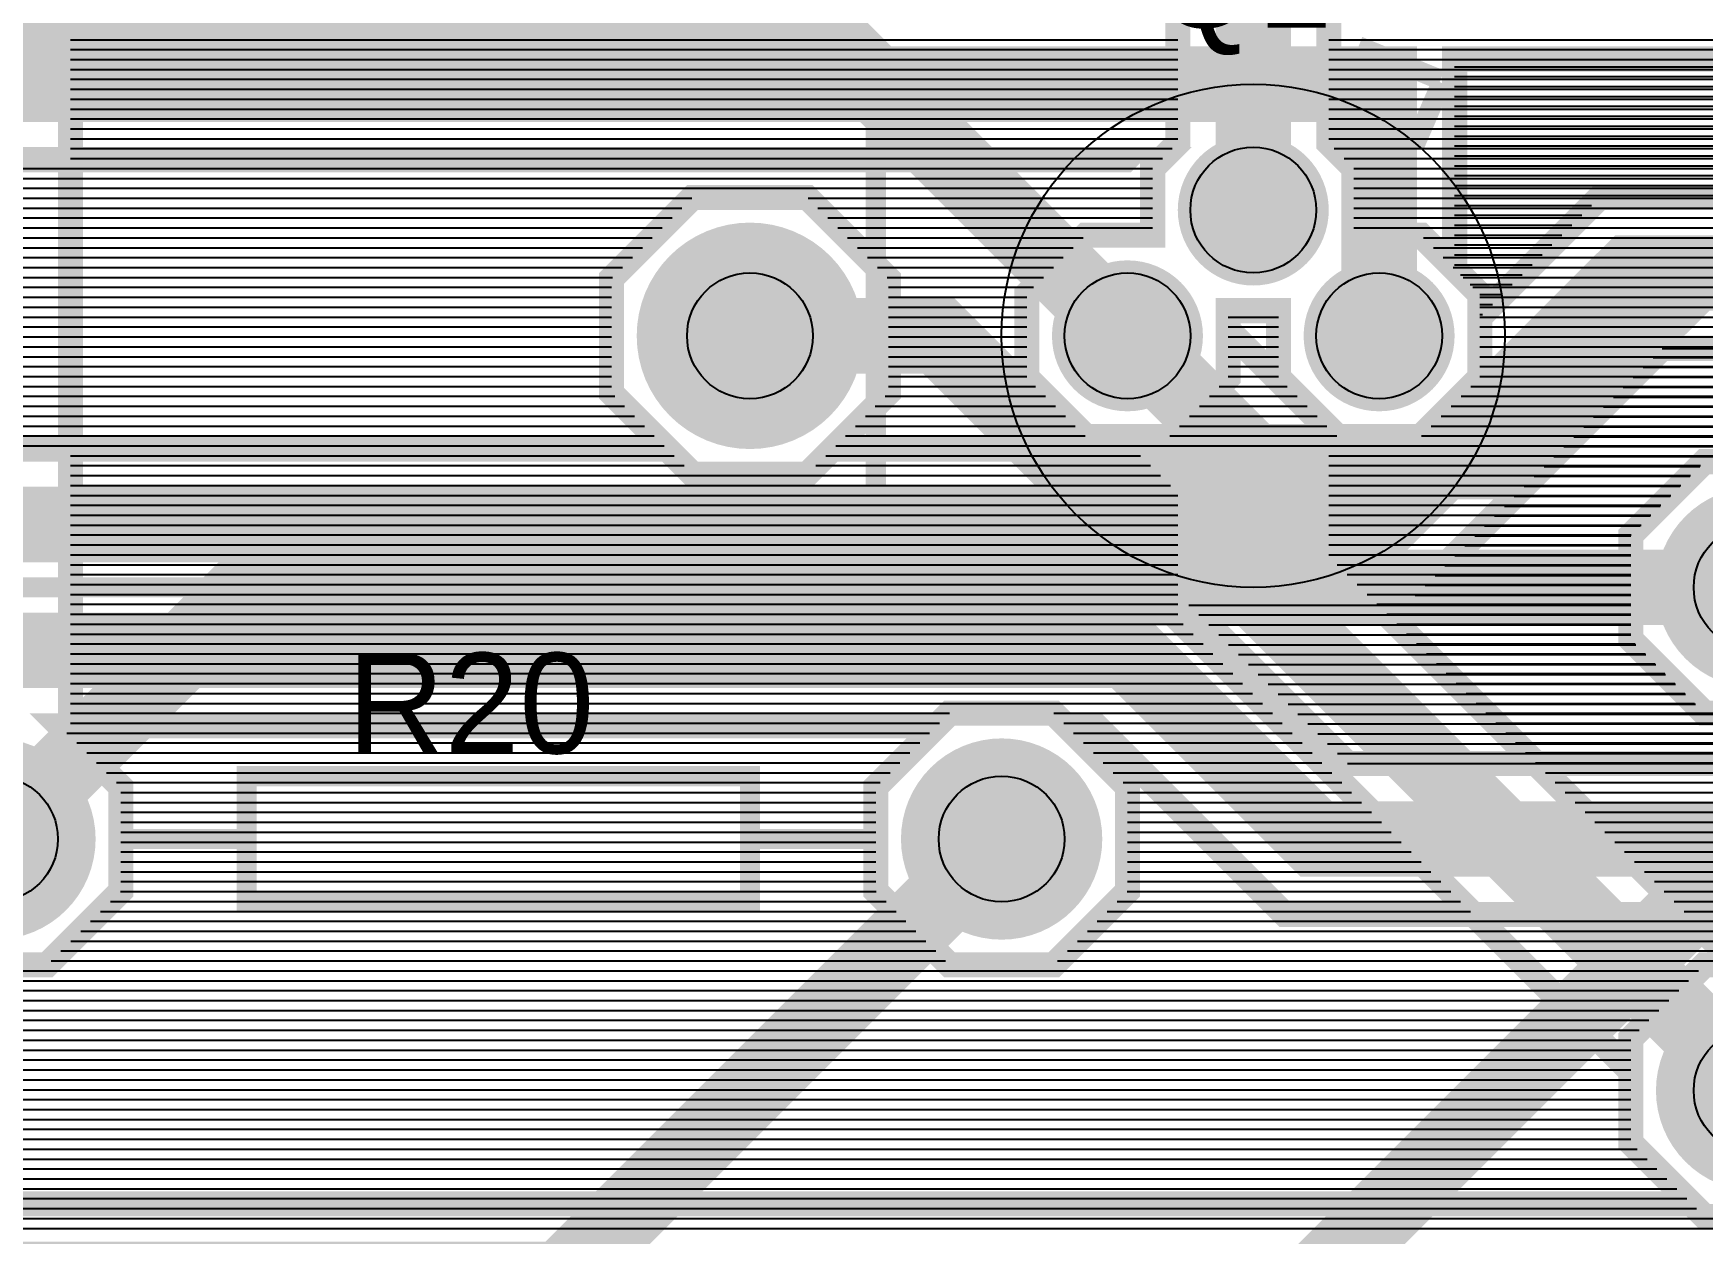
# Model space of a CAD drawing. Header units: inches. Extents: x -5.9 to 5.9, y -1.2 to 1.2.
# Drawn here: x -3.676 to -3.012, y -0.588 to -0.111 of the extents above; entities that cross this region are included whole.
import ezdxf

# ---------------------------------------------------------------- set-up
doc = ezdxf.new("R2010")
doc.units = ezdxf.units.IN
doc.layers.get('0').update_dxf_attribs({"linetype": 'CONTINUOUS'})

# ---------------------------------------------------------------- blocks, each defined once
blk = doc.blocks.new('EPAD')
at = {"const_width": 0.5}
blk.add_lwpolyline([(-0.25, 0, 1), (0.25, 0, 1)], format="xyb", close=True, dxfattribs=at)

msp = doc.modelspace()

# ---------------------------------------------------------------- linework, layer by layer
for points, const_width in [([(-2.023722, -0.1765), (-2.35816, -0.1765), (-2.335941, -0.154281), (-2.335941, -0.108719), (-2.368159, -0.0765), (-2.413722, -0.0765), (-2.445941, -0.108719), (-2.445941, -0.154281), (-2.423722, -0.1765), (-3.053367, -0.1765), (-3.100941, -0.224075), (-3.100941, -0.214931), (-3.110941, -0.204931), (-3.110941, -0.1215), (-2.503515, -0.1215), (-2.218515, 0.1635), (-1.738366, 0.1635)], 0.01), ([(-4.290941, 0.0685), (-4.115941, -0.1065), (-3.365941, -0.1065), (-3.240941, -0.2315)], 0.03), ([(-3.140941, -0.0065), (-3.190941, -0.0565), (-3.190941, -0.1815)], 0.03), ([(0.909059, -0.0315), (-0.540941, -0.0315), (-0.715941, -0.2065), (-3.015941, -0.2065), (-3.090941, -0.2815), (-3.265941, -0.2815), (-3.315941, -0.2315), (-3.390941, -0.2315)], 0.03), ([(-2.97023, -0.5815), (-3.011652, -0.5815), (-3.040941, -0.552211), (-3.040941, -0.523926), (-3.220941, -0.343926), (-3.220941, -0.293926), (-3.243367, -0.2715), (-3.257509, -0.2715), (-3.280941, -0.248069), (-3.280941, -0.214931), (-3.257509, -0.1915), (-3.230941, -0.1915), (-3.230941, -0.164931), (-3.220941, -0.154931), (-3.220941, -0.044074)], 0.01), ([(-2.97023, -0.0815), (-3.011652, -0.0815), (-3.031652, -0.0615), (-3.128367, -0.0615), (-3.140941, -0.048925), (-3.160941, -0.068926), (-3.160941, -0.154931), (-3.150941, -0.164931), (-3.150941, -0.1915), (-3.124372, -0.1915), (-3.100941, -0.214931), (-3.100941, -0.248069), (-3.124372, -0.2715), (-3.157509, -0.2715), (-3.180941, -0.248069), (-3.180941, -0.2215), (-3.200941, -0.2215), (-3.200941, -0.229074), (-3.160941, -0.269074), (-3.160941, -0.319074), (-2.998515, -0.4815)], 0.01), ([(-3.660941, -0.072211), (-3.660941, -0.390789), (-3.640941, -0.410789), (-3.640941, -0.452211), (-3.67023, -0.4815), (-3.711652, -0.4815)], 0.01), ([(-3.154366, -0.141146), (-3.14539, -0.117957), (-3.116531, -0.129768)], 0.008), ([(-3.154366, -0.141146), (-3.14539, -0.117957), (-3.116531, -0.129768)], 0.008), ([(-3.154366, -0.141146), (-3.14539, -0.117957), (-3.116531, -0.129768)], 0.008), ([(-4.890941, -0.1315), (-3.140941, -0.1315), (-3.140941, -0.2315)], 0.03), ([(-4.490941, -0.3315), (-3.340941, -0.3315), (-3.340941, -0.1315), (-4.490941, -0.1315), (-4.490941, -0.3315)], 0.008), ([(-4.490941, -0.3315), (-3.340941, -0.3315), (-3.340941, -0.1315), (-4.490941, -0.1315), (-4.490941, -0.3315)], 0.008), ([(-4.490941, -0.3315), (-3.340941, -0.3315), (-3.340941, -0.1315), (-4.490941, -0.1315), (-4.490941, -0.3315)], 0.008), ([(-3.116098, -0.130988), (-3.127083, -0.156224)], 0.008), ([(-3.116098, -0.130988), (-3.127083, -0.156224)], 0.008), ([(-3.116098, -0.130988), (-3.127083, -0.156224)], 0.008), ([(-4.303515, -0.2765), (-3.423722, -0.2765), (-3.445941, -0.254281), (-3.445941, -0.208719), (-3.413722, -0.1765), (-3.368159, -0.1765), (-3.335941, -0.208719), (-3.335941, -0.254281), (-3.35816, -0.2765), (-3.153367, -0.2765), (-3.148366, -0.2715), (-3.157509, -0.2715), (-3.180941, -0.248069), (-3.180941, -0.2215), (-3.200941, -0.2215), (-3.200941, -0.248069), (-3.224372, -0.2715), (-3.257509, -0.2715), (-3.280941, -0.248069), (-3.280941, -0.214931), (-3.257509, -0.1915), (-3.230941, -0.1915), (-3.230941, -0.164931), (-3.227509, -0.1615), (-4.843159, -0.1615)], 0.01), ([(-3.445941, -0.254281), (-3.445941, -0.208719), (-3.413722, -0.1765), (-3.368159, -0.1765), (-3.335941, -0.208719), (-3.335941, -0.254281), (-3.368159, -0.2865), (-3.413722, -0.2865), (-3.445941, -0.254281)], 0.01), ([(-1.090941, -0.3315), (-1.215941, -0.2065), (-3.040941, -0.2065), (-3.140941, -0.3065), (-4.315941, -0.3065), (-4.390941, -0.2315)], 0.03), ([(-3.240941, -0.2315), (-3.190941, -0.2815), (-3.190941, -0.3315), (-2.990941, -0.5315)], 0.03), ([(-2.517154, -0.290287), (-2.525941, -0.299074), (-2.525941, -0.3765), (-2.535941, -0.3765), (-2.535941, -0.4015), (-3.153515, -0.4015), (-3.218516, -0.3365), (-3.128515, -0.3365), (-3.028515, -0.2365), (-2.463366, -0.2365), (-2.517154, -0.290287)], 0.01), ([(-2.983367, -0.3815), (-3.011652, -0.3815), (-3.040941, -0.352211), (-3.040941, -0.310789), (-3.011652, -0.2815), (-2.97023, -0.2815)], 0.01), ([(-3.040941, -0.352211), (-3.040941, -0.310789), (-3.011652, -0.2815), (-2.97023, -0.2815), (-2.940941, -0.310789), (-2.940941, -0.352211), (-2.97023, -0.3815), (-3.011652, -0.3815), (-3.040941, -0.352211)], 0.01), ([(-1.340941, -0.3315), (-1.340941, -0.4065), (-1.390941, -0.4565), (-3.015941, -0.4565), (-3.215941, -0.6565), (-4.315941, -0.6565), (-4.390941, -0.7315)], 0.03), ([(-2.990941, -0.3315), (-3.590941, -0.3315), (-3.690941, -0.4315)], 0.03), ([(-2.495941, -0.4315), (-3.165941, -0.4315), (-3.240941, -0.3565), (-3.815941, -0.3565)], 0.03), ([(-3.340941, -0.452211), (-3.340941, -0.410789), (-3.311652, -0.3815), (-3.27023, -0.3815), (-3.240941, -0.410789), (-3.240941, -0.452211), (-3.27023, -0.4815), (-3.311652, -0.4815), (-3.340941, -0.452211)], 0.01), ([(-2.535941, -0.4615), (-3.178367, -0.4615), (-3.253367, -0.3865), (-3.265231, -0.3865), (-3.240941, -0.410789), (-3.240941, -0.452211), (-3.27023, -0.4815), (-3.311652, -0.4815), (-3.340941, -0.452211), (-3.340941, -0.410789), (-3.316651, -0.3865), (-3.665231, -0.3865), (-3.640941, -0.410789), (-3.640941, -0.452211), (-3.67023, -0.4815), (-3.711652, -0.4815)], 0.01), ([(-3.590941, -0.4565), (-3.390941, -0.4565), (-3.390941, -0.4065), (-3.590941, -0.4065), (-3.590941, -0.4565)], 0.008), ([(-3.590941, -0.4565), (-3.390941, -0.4565), (-3.390941, -0.4065), (-3.590941, -0.4065), (-3.590941, -0.4565)], 0.008), ([(-3.590941, -0.4565), (-3.390941, -0.4565), (-3.390941, -0.4065), (-3.590941, -0.4065), (-3.590941, -0.4565)], 0.008), ([(-3.290941, -0.4315), (-3.465941, -0.6065), (-4.385941, -0.6065), (-4.610941, -0.8315)], 0.03), ([(-3.640941, -0.4315), (-3.590941, -0.4315)], 0.008), ([(-3.640941, -0.4315), (-3.590941, -0.4315)], 0.008), ([(-3.640941, -0.4315), (-3.590941, -0.4315)], 0.008), ([(-3.390941, -0.4315), (-3.340941, -0.4315)], 0.008), ([(-3.390941, -0.4315), (-3.340941, -0.4315)], 0.008), ([(-3.390941, -0.4315), (-3.340941, -0.4315)], 0.008), ([(-4.903367, -0.5765), (-3.016651, -0.5765), (-3.040941, -0.552211), (-3.040941, -0.510789), (-3.011652, -0.4815), (-2.97023, -0.4815)], 0.01)]:
    msp.add_lwpolyline(points, dxfattribs=dict(const_width=const_width))
for points in [[(-3.660941, -0.113799), (-3.220941, -0.113799)], [(-3.660941, -0.117736), (-3.220941, -0.117736)], [(-3.160941, -0.113799), (-2.445941, -0.113799)], [(-3.160941, -0.117736), (-2.445941, -0.117736)], [(-3.660941, -0.121673), (-3.220941, -0.121673)], [(-3.660941, -0.12561), (-3.220941, -0.12561)], [(-3.160941, -0.121673), (-2.445941, -0.121673)], [(-3.160941, -0.12561), (-2.445941, -0.12561)], [(-3.110941, -0.124532), (-2.445941, -0.124532)], [(-3.660941, -0.129547), (-3.220941, -0.129547)], [(-3.160941, -0.129547), (-2.445941, -0.129547)], [(-3.110941, -0.128469), (-2.445941, -0.128469)], [(-3.110941, -0.132406), (-2.445941, -0.132406)], [(-3.660941, -0.133484), (-3.220941, -0.133484)], [(-3.660941, -0.137421), (-3.220941, -0.137421)], [(-3.160941, -0.133484), (-2.445941, -0.133484)], [(-3.160941, -0.137421), (-2.445941, -0.137421)], [(-3.110941, -0.136343), (-2.445941, -0.136343)], [(-3.660941, -0.141358), (-3.220941, -0.141358)], [(-3.660941, -0.145295), (-3.220941, -0.145295)], [(-3.160941, -0.141358), (-2.445941, -0.141358)], [(-3.160941, -0.145295), (-2.445941, -0.145295)], [(-3.110941, -0.14028), (-2.445941, -0.14028)], [(-3.110941, -0.144217), (-2.445941, -0.144217)], [(-3.660941, -0.149232), (-3.220941, -0.149232)], [(-3.160941, -0.149232), (-2.445941, -0.149232)], [(-3.110941, -0.148154), (-2.445941, -0.148154)], [(-3.110941, -0.152091), (-2.445941, -0.152091)], [(-3.660941, -0.153169), (-3.220941, -0.153169)], [(-3.660941, -0.157106), (-3.223115, -0.157106)], [(-3.160941, -0.153169), (-2.445941, -0.153169)], [(-3.158767, -0.157106), (-2.443116, -0.157106)], [(-3.110941, -0.156028), (-2.444194, -0.156028)], [(-4.84664, -0.16498), (-3.230941, -0.16498)], [(-3.660941, -0.161043), (-3.227052, -0.161043)], [(-3.660941, -0.16498), (-3.230941, -0.16498)], [(-3.15483, -0.161043), (-2.439179, -0.161043)], [(-3.150941, -0.16498), (-2.435242, -0.16498)], [(-3.110941, -0.159965), (-2.440257, -0.159965)], [(-3.110941, -0.163902), (-2.43632, -0.163902)], [(-4.850577, -0.168917), (-3.230941, -0.168917)], [(-3.660941, -0.168917), (-3.230941, -0.168917)], [(-3.150941, -0.168917), (-2.431305, -0.168917)], [(-3.110941, -0.167839), (-2.432383, -0.167839)], [(-3.110941, -0.171776), (-2.428446, -0.171776)], [(-4.854514, -0.172854), (-3.230941, -0.172854)], [(-4.367869, -0.176791), (-3.414013, -0.176791)], [(-3.660941, -0.172854), (-3.230941, -0.172854)], [(-3.660941, -0.176791), (-3.414013, -0.176791)], [(-3.367869, -0.176791), (-3.230941, -0.176791)], [(-3.367869, -0.176791), (-3.230941, -0.176791)], [(-3.150941, -0.172854), (-2.427368, -0.172854)], [(-3.150941, -0.176791), (-2.423431, -0.176791)], [(-3.110941, -0.175713), (-2.424509, -0.175713)], [(-4.363931, -0.180728), (-3.41795, -0.180728)], [(-4.359994, -0.184665), (-3.421887, -0.184665)], [(-3.660941, -0.180728), (-3.41795, -0.180728)], [(-3.660941, -0.184665), (-3.421887, -0.184665)], [(-3.363931, -0.180728), (-3.230941, -0.180728)], [(-3.363931, -0.180728), (-3.230941, -0.180728)], [(-3.359994, -0.184665), (-3.230941, -0.184665)], [(-3.359994, -0.184665), (-3.230941, -0.184665)], [(-3.150941, -0.180728), (-2.420941, -0.180728)], [(-3.150941, -0.184665), (-2.420941, -0.184665)], [(-3.110941, -0.17965), (-3.056516, -0.17965)], [(-3.110941, -0.183587), (-3.060453, -0.183587)], [(-4.356057, -0.188602), (-3.425824, -0.188602)], [(-3.660941, -0.188602), (-3.425824, -0.188602)], [(-3.356057, -0.188602), (-3.230941, -0.188602)], [(-3.356057, -0.188602), (-3.230941, -0.188602)], [(-3.150941, -0.188602), (-2.420941, -0.188602)], [(-3.110941, -0.187524), (-3.06439, -0.187524)], [(-3.110941, -0.191461), (-3.068327, -0.191461)], [(-4.35212, -0.192539), (-3.429761, -0.192539)], [(-4.348183, -0.196476), (-3.433698, -0.196476)], [(-3.660941, -0.192539), (-3.429761, -0.192539)], [(-3.660941, -0.196476), (-3.433698, -0.196476)], [(-3.35212, -0.192539), (-3.258548, -0.192539)], [(-3.35212, -0.192539), (-3.258548, -0.192539)], [(-3.348183, -0.196476), (-3.262485, -0.196476)], [(-3.348183, -0.196476), (-3.262485, -0.196476)], [(-3.123333, -0.192539), (-2.420941, -0.192539)], [(-3.119396, -0.196476), (-2.420941, -0.196476)], [(-3.110941, -0.195398), (-3.072264, -0.195398)], [(-4.344246, -0.200413), (-3.437635, -0.200413)], [(-4.340309, -0.20435), (-3.441572, -0.20435)], [(-3.660941, -0.200413), (-3.437635, -0.200413)], [(-3.660941, -0.20435), (-3.441572, -0.20435)], [(-3.344246, -0.200413), (-3.266422, -0.200413)], [(-3.344246, -0.200413), (-3.266422, -0.200413)], [(-3.340309, -0.20435), (-3.270359, -0.20435)], [(-3.340309, -0.20435), (-3.270359, -0.20435)], [(-3.115459, -0.200413), (-2.420941, -0.200413)], [(-3.111522, -0.20435), (-2.420941, -0.20435)], [(-3.110941, -0.199335), (-3.076201, -0.199335)], [(-3.110941, -0.203272), (-3.080138, -0.203272)], [(-4.336372, -0.208287), (-3.445509, -0.208287)], [(-4.335941, -0.212224), (-3.445941, -0.212224)], [(-3.660941, -0.208287), (-3.445509, -0.208287)], [(-3.660941, -0.212224), (-3.445941, -0.212224)], [(-3.336372, -0.208287), (-3.274296, -0.208287)], [(-3.336372, -0.208287), (-3.274296, -0.208287)], [(-3.335941, -0.212224), (-3.278233, -0.212224)], [(-3.335941, -0.212224), (-3.278233, -0.212224)], [(-3.108664, -0.207209), (-3.084075, -0.207209)], [(-3.107585, -0.208287), (-2.420941, -0.208287)], [(-3.104727, -0.211146), (-3.088012, -0.211146)], [(-3.103648, -0.212224), (-2.420941, -0.212224)], [(-4.335941, -0.216161), (-3.445941, -0.216161)], [(-3.660941, -0.216161), (-3.445941, -0.216161)], [(-3.335941, -0.216161), (-3.280941, -0.216161)], [(-3.335941, -0.216161), (-3.280941, -0.216161)], [(-3.100941, -0.215083), (-3.091949, -0.215083)], [(-3.100941, -0.216161), (-2.420941, -0.216161)], [(-4.335941, -0.220098), (-3.445941, -0.220098)], [(-4.335941, -0.224035), (-3.445941, -0.224035)], [(-3.660941, -0.220098), (-3.445941, -0.220098)], [(-3.660941, -0.224035), (-3.445941, -0.224035)], [(-3.335941, -0.220098), (-3.280941, -0.220098)], [(-3.335941, -0.220098), (-3.280941, -0.220098)], [(-3.335941, -0.224035), (-3.280941, -0.224035)], [(-3.335941, -0.224035), (-3.280941, -0.224035)], [(-3.200941, -0.224035), (-3.180941, -0.224035)], [(-3.200941, -0.224035), (-3.180941, -0.224035)], [(-3.100941, -0.21902), (-3.095886, -0.21902)], [(-3.100941, -0.220098), (-2.420941, -0.220098)], [(-3.100941, -0.222957), (-3.099823, -0.222957)], [(-3.100941, -0.224035), (-2.420941, -0.224035)], [(-4.335941, -0.227972), (-3.445941, -0.227972)], [(-4.335941, -0.231909), (-3.445941, -0.231909)], [(-3.660941, -0.227972), (-3.445941, -0.227972)], [(-3.660941, -0.231909), (-3.445941, -0.231909)], [(-3.335941, -0.227972), (-3.280941, -0.227972)], [(-3.335941, -0.227972), (-3.280941, -0.227972)], [(-3.335941, -0.231909), (-3.280941, -0.231909)], [(-3.335941, -0.231909), (-3.280941, -0.231909)], [(-3.200941, -0.227972), (-3.180941, -0.227972)], [(-3.200941, -0.227972), (-3.180941, -0.227972)], [(-3.200941, -0.231909), (-3.180941, -0.231909)], [(-3.198106, -0.231909), (-3.180941, -0.231909)], [(-3.100941, -0.227972), (-2.420941, -0.227972)], [(-3.100941, -0.231909), (-2.420941, -0.231909)], [(-4.335941, -0.235846), (-3.445941, -0.235846)], [(-3.660941, -0.235846), (-3.445941, -0.235846)], [(-3.335941, -0.235846), (-3.280941, -0.235846)], [(-3.335941, -0.235846), (-3.280941, -0.235846)], [(-3.200941, -0.235846), (-3.180941, -0.235846)], [(-3.194169, -0.235846), (-3.180941, -0.235846)], [(-3.100941, -0.235846), (-2.420941, -0.235846)], [(-3.028515, -0.2365), (-2.463366, -0.2365)], [(-4.335941, -0.239783), (-3.445941, -0.239783)], [(-4.335941, -0.24372), (-3.445941, -0.24372)], [(-3.660941, -0.239783), (-3.445941, -0.239783)], [(-3.660941, -0.24372), (-3.445941, -0.24372)], [(-3.335941, -0.239783), (-3.280941, -0.239783)], [(-3.335941, -0.239783), (-3.280941, -0.239783)], [(-3.335941, -0.24372), (-3.280941, -0.24372)], [(-3.335941, -0.24372), (-3.280941, -0.24372)], [(-3.200941, -0.239783), (-3.180941, -0.239783)], [(-3.200941, -0.24372), (-3.180941, -0.24372)], [(-3.190232, -0.239783), (-3.180941, -0.239783)], [(-3.186295, -0.24372), (-3.180941, -0.24372)], [(-3.100941, -0.239783), (-2.420941, -0.239783)], [(-3.100941, -0.24372), (-2.420941, -0.24372)], [(-3.036036, -0.24402), (-2.470886, -0.24402)], [(-3.032099, -0.240083), (-2.466949, -0.240083)], [(-4.332358, -0.247657), (-3.445941, -0.247657)], [(-4.328421, -0.251594), (-3.445941, -0.251594)], [(-3.660941, -0.247657), (-3.445941, -0.247657)], [(-3.660941, -0.251594), (-3.445941, -0.251594)], [(-3.335941, -0.247657), (-3.280941, -0.247657)], [(-3.335941, -0.247657), (-3.280941, -0.247657)], [(-3.335941, -0.251594), (-3.277415, -0.251594)], [(-3.335941, -0.251594), (-3.277415, -0.251594)], [(-3.204467, -0.251594), (-3.177415, -0.251594)], [(-3.200941, -0.247657), (-3.180941, -0.247657)], [(-3.182358, -0.247657), (-3.180941, -0.247657)], [(-3.178421, -0.251594), (-3.177415, -0.251594)], [(-3.104467, -0.251594), (-2.420941, -0.251594)], [(-3.100941, -0.247657), (-2.420941, -0.247657)], [(-3.04391, -0.251894), (-2.47876, -0.251894)], [(-3.039973, -0.247957), (-2.474823, -0.247957)], [(-4.324484, -0.255531), (-3.444691, -0.255531)], [(-3.660941, -0.255531), (-3.444691, -0.255531)], [(-3.337191, -0.255531), (-3.273478, -0.255531)], [(-3.337191, -0.255531), (-3.273478, -0.255531)], [(-3.208404, -0.255531), (-3.173478, -0.255531)], [(-3.174484, -0.255531), (-3.173478, -0.255531)], [(-3.108404, -0.255531), (-2.420941, -0.255531)], [(-3.047847, -0.255831), (-2.482697, -0.255831)], [(-4.320547, -0.259469), (-3.440754, -0.259469)], [(-4.31661, -0.263406), (-3.436817, -0.263406)], [(-3.660941, -0.259469), (-3.440754, -0.259469)], [(-3.660941, -0.263406), (-3.436817, -0.263406)], [(-3.345065, -0.263406), (-3.265604, -0.263406)], [(-3.345065, -0.263406), (-3.265604, -0.263406)], [(-3.341128, -0.259469), (-3.269541, -0.259469)], [(-3.341128, -0.259469), (-3.269541, -0.259469)], [(-3.216278, -0.263406), (-3.165604, -0.263406)], [(-3.212341, -0.259469), (-3.169541, -0.259469)], [(-3.170547, -0.259469), (-3.169541, -0.259469)], [(-3.16661, -0.263406), (-3.165604, -0.263406)], [(-3.116278, -0.263406), (-2.420941, -0.263406)], [(-3.112341, -0.259469), (-2.420941, -0.259469)], [(-3.055721, -0.263705), (-2.490571, -0.263705)], [(-3.051784, -0.259768), (-2.486634, -0.259768)], [(-4.312673, -0.267343), (-3.43288, -0.267343)], [(-4.308736, -0.27128), (-3.428943, -0.27128)], [(-3.660941, -0.267343), (-3.43288, -0.267343)], [(-3.660941, -0.27128), (-3.428943, -0.27128)], [(-3.352939, -0.27128), (-3.25773, -0.27128)], [(-3.352939, -0.27128), (-3.25773, -0.27128)], [(-3.349002, -0.267343), (-3.261667, -0.267343)], [(-3.349002, -0.267343), (-3.261667, -0.267343)], [(-3.224152, -0.27128), (-3.15773, -0.27128)], [(-3.220215, -0.267343), (-3.161667, -0.267343)], [(-3.162673, -0.267343), (-3.161667, -0.267343)], [(-3.160941, -0.27128), (-3.15773, -0.27128)], [(-3.124152, -0.27128), (-2.420941, -0.27128)], [(-3.120215, -0.267343), (-2.420941, -0.267343)], [(-3.063595, -0.271579), (-2.498445, -0.271579)], [(-3.059658, -0.267642), (-2.494508, -0.267642)], [(-4.304799, -0.275217), (-3.425006, -0.275217)], [(-3.660941, -0.275217), (-3.425006, -0.275217)], [(-3.356876, -0.275217), (-3.23965, -0.275217)], [(-3.356876, -0.275217), (-3.152083, -0.275217)], [(-3.160941, -0.275217), (-2.420941, -0.275217)], [(-3.067532, -0.275516), (-2.502382, -0.275516)], [(-3.660941, -0.279154), (-3.421069, -0.279154)], [(-3.660941, -0.283091), (-3.417131, -0.283091)], [(-3.36475, -0.283091), (-3.231776, -0.283091)], [(-3.360813, -0.279154), (-3.235713, -0.279154)], [(-3.160941, -0.279154), (-2.420941, -0.279154)], [(-3.160941, -0.283091), (-3.013242, -0.283091)], [(-3.075406, -0.28339), (-3.013541, -0.28339)], [(-3.071469, -0.279453), (-2.506319, -0.279453)], [(-3.660941, -0.287028), (-3.227839, -0.287028)], [(-3.660941, -0.290965), (-3.223902, -0.290965)], [(-3.160941, -0.287028), (-3.017179, -0.287028)], [(-3.160941, -0.290965), (-3.021116, -0.290965)], [(-3.08328, -0.291264), (-3.021415, -0.291264)], [(-3.079343, -0.287327), (-3.017478, -0.287327)], [(-3.660941, -0.294902), (-3.220941, -0.294902)], [(-3.160941, -0.294902), (-3.025053, -0.294902)], [(-3.087217, -0.295201), (-3.025352, -0.295201)], [(-3.660941, -0.298839), (-3.220941, -0.298839)], [(-3.660941, -0.302776), (-3.220941, -0.302776)], [(-3.160941, -0.298839), (-3.02899, -0.298839)], [(-3.160941, -0.302776), (-3.032927, -0.302776)], [(-3.095091, -0.303075), (-3.033226, -0.303075)], [(-3.091154, -0.299138), (-3.029289, -0.299138)], [(-3.660941, -0.306713), (-3.220941, -0.306713)], [(-3.660941, -0.31065), (-3.220941, -0.31065)], [(-3.160941, -0.306713), (-3.036864, -0.306713)], [(-3.160941, -0.31065), (-3.040801, -0.31065)], [(-3.102965, -0.310949), (-3.040941, -0.310949)], [(-3.099028, -0.307012), (-3.037163, -0.307012)], [(-3.660941, -0.314587), (-3.220941, -0.314587)], [(-3.160941, -0.314587), (-3.040941, -0.314587)], [(-3.106902, -0.314886), (-3.040941, -0.314886)], [(-3.660941, -0.318524), (-3.220941, -0.318524)], [(-3.660941, -0.322461), (-3.220941, -0.322461)], [(-3.160941, -0.318524), (-3.040941, -0.318524)], [(-3.157555, -0.322461), (-3.040941, -0.322461)], [(-3.114776, -0.32276), (-3.040941, -0.32276)], [(-3.110839, -0.318823), (-3.040941, -0.318823)], [(-3.660941, -0.326398), (-3.220941, -0.326398)], [(-3.660941, -0.330335), (-3.220941, -0.330335)], [(-3.153618, -0.326398), (-3.040941, -0.326398)], [(-3.149681, -0.330335), (-3.040941, -0.330335)], [(-3.12265, -0.330634), (-3.040941, -0.330634)], [(-3.118713, -0.326697), (-3.040941, -0.326697)], [(-3.660941, -0.334272), (-3.220941, -0.334272)], [(-3.660941, -0.338209), (-3.220941, -0.338209)], [(-3.145744, -0.334272), (-3.040941, -0.334272)], [(-3.141807, -0.338209), (-3.040941, -0.338209)], [(-3.126587, -0.334571), (-3.040941, -0.334571)], [(-3.660941, -0.342146), (-3.220941, -0.342146)], [(-3.216507, -0.338508), (-3.040941, -0.338508)], [(-3.21257, -0.342445), (-3.040941, -0.342445)], [(-3.13787, -0.342146), (-3.040941, -0.342146)], [(-3.660941, -0.346083), (-3.218783, -0.346083)], [(-3.660941, -0.35002), (-3.214846, -0.35002)], [(-3.208633, -0.346382), (-3.040941, -0.346382)], [(-3.204696, -0.350319), (-3.040941, -0.350319)], [(-3.133933, -0.346083), (-3.040941, -0.346083)], [(-3.129996, -0.35002), (-3.040941, -0.35002)], [(-3.660941, -0.353957), (-3.210909, -0.353957)], [(-3.660941, -0.357894), (-3.206972, -0.357894)], [(-3.200759, -0.354256), (-3.038895, -0.354256)], [(-3.126059, -0.353957), (-3.039194, -0.353957)], [(-3.122122, -0.357894), (-3.035257, -0.357894)], [(-3.660941, -0.361831), (-3.203035, -0.361831)], [(-3.196822, -0.358193), (-3.034958, -0.358193)], [(-3.192885, -0.36213), (-3.031021, -0.36213)], [(-3.118185, -0.361831), (-3.03132, -0.361831)], [(-3.660941, -0.365768), (-3.199098, -0.365768)], [(-3.660941, -0.369705), (-3.195161, -0.369705)], [(-3.188948, -0.366067), (-3.027084, -0.366067)], [(-3.185011, -0.370004), (-3.023147, -0.370004)], [(-3.114248, -0.365768), (-3.027383, -0.365768)], [(-3.110311, -0.369705), (-3.023446, -0.369705)], [(-3.660941, -0.373642), (-3.191224, -0.373642)], [(-3.660941, -0.377579), (-3.187287, -0.377579)], [(-3.181074, -0.373941), (-3.01921, -0.373941)], [(-3.177137, -0.377878), (-3.015273, -0.377878)], [(-3.106374, -0.373642), (-3.019509, -0.373642)], [(-3.102437, -0.377579), (-3.015572, -0.377579)], [(-3.660941, -0.381516), (-3.311667, -0.381516)], [(-3.270215, -0.381516), (-3.18335, -0.381516)], [(-3.1732, -0.381815), (-2.535941, -0.381815)], [(-3.0985, -0.381516), (-2.98335, -0.381516)], [(-3.662341, -0.38939), (-3.319541, -0.38939)], [(-3.660941, -0.385453), (-3.315604, -0.385453)], [(-3.660941, -0.38939), (-3.319541, -0.38939)], [(-3.266278, -0.385453), (-3.179413, -0.385453)], [(-3.262341, -0.38939), (-3.175476, -0.38939)], [(-3.262341, -0.38939), (-3.250476, -0.38939)], [(-3.169263, -0.385752), (-2.535941, -0.385752)], [(-3.165326, -0.389689), (-2.535941, -0.389689)], [(-3.094563, -0.385453), (-2.979413, -0.385453)], [(-3.090626, -0.38939), (-2.975476, -0.38939)], [(-3.658404, -0.393327), (-3.323478, -0.393327)], [(-3.658404, -0.393327), (-3.323478, -0.393327)], [(-3.654467, -0.397264), (-3.327415, -0.397264)], [(-3.654467, -0.397264), (-3.327415, -0.397264)], [(-3.258404, -0.393327), (-3.171539, -0.393327)], [(-3.258404, -0.393327), (-3.246539, -0.393327)], [(-3.254467, -0.397264), (-3.167602, -0.397264)], [(-3.254467, -0.397264), (-3.242602, -0.397264)], [(-3.161389, -0.393626), (-2.535941, -0.393626)], [(-3.157452, -0.397563), (-2.535941, -0.397563)], [(-3.086689, -0.393327), (-2.971539, -0.393327)], [(-3.082752, -0.397264), (-2.967602, -0.397264)], [(-3.65053, -0.401201), (-3.331352, -0.401201)], [(-3.65053, -0.401201), (-3.331352, -0.401201)], [(-3.25053, -0.401201), (-3.163665, -0.401201)], [(-3.25053, -0.401201), (-3.238665, -0.401201)], [(-3.153515, -0.4015), (-2.535941, -0.4015)], [(-3.078815, -0.401201), (-2.963665, -0.401201)], [(-3.646593, -0.405138), (-3.335289, -0.405138)], [(-3.646593, -0.405138), (-3.335289, -0.405138)], [(-3.642656, -0.409075), (-3.339226, -0.409075)], [(-3.642656, -0.409075), (-3.339226, -0.409075)], [(-3.246593, -0.405138), (-3.159728, -0.405138)], [(-3.246593, -0.405138), (-3.234728, -0.405138)], [(-3.242656, -0.409075), (-3.155791, -0.409075)], [(-3.242656, -0.409075), (-3.230791, -0.409075)], [(-3.074878, -0.405138), (-2.959728, -0.405138)], [(-3.070941, -0.409075), (-2.955791, -0.409075)], [(-3.640941, -0.413012), (-3.340941, -0.413012)], [(-3.640941, -0.413012), (-3.340941, -0.413012)], [(-3.640941, -0.416949), (-3.340941, -0.416949)], [(-3.640941, -0.416949), (-3.340941, -0.416949)], [(-3.240941, -0.413012), (-3.151854, -0.413012)], [(-3.240941, -0.413012), (-3.226854, -0.413012)], [(-3.240941, -0.416949), (-3.147917, -0.416949)], [(-3.240941, -0.416949), (-3.222917, -0.416949)], [(-3.067004, -0.413012), (-2.951854, -0.413012)], [(-3.063067, -0.416949), (-2.947917, -0.416949)], [(-3.640941, -0.420886), (-3.340941, -0.420886)], [(-3.640941, -0.420886), (-3.340941, -0.420886)], [(-3.240941, -0.420886), (-3.14398, -0.420886)], [(-3.240941, -0.420886), (-3.21898, -0.420886)], [(-3.05913, -0.420886), (-2.94398, -0.420886)], [(-3.640941, -0.424823), (-3.340941, -0.424823)], [(-3.640941, -0.424823), (-3.340941, -0.424823)], [(-3.640941, -0.42876), (-3.340941, -0.42876)], [(-3.640941, -0.42876), (-3.340941, -0.42876)], [(-3.240941, -0.424823), (-3.140043, -0.424823)], [(-3.240941, -0.424823), (-3.215043, -0.424823)], [(-3.240941, -0.42876), (-3.136106, -0.42876)], [(-3.240941, -0.42876), (-3.211106, -0.42876)], [(-3.055193, -0.424823), (-2.940043, -0.424823)], [(-3.051256, -0.42876), (-2.936106, -0.42876)], [(-3.640941, -0.432697), (-3.340941, -0.432697)], [(-3.640941, -0.432697), (-3.340941, -0.432697)], [(-3.640941, -0.436634), (-3.340941, -0.436634)], [(-3.640941, -0.436634), (-3.340941, -0.436634)], [(-3.240941, -0.432697), (-3.132169, -0.432697)], [(-3.240941, -0.432697), (-3.207169, -0.432697)], [(-3.240941, -0.436634), (-3.128232, -0.436634)], [(-3.240941, -0.436634), (-3.203232, -0.436634)], [(-3.047319, -0.432697), (-2.932169, -0.432697)], [(-3.043382, -0.436634), (-2.195941, -0.436634)], [(-3.640941, -0.440571), (-3.340941, -0.440571)], [(-3.640941, -0.440571), (-3.340941, -0.440571)], [(-3.240941, -0.440571), (-3.124295, -0.440571)], [(-3.240941, -0.440571), (-3.199295, -0.440571)], [(-3.039445, -0.440571), (-2.195941, -0.440571)], [(-3.640941, -0.444508), (-3.340941, -0.444508)], [(-3.640941, -0.444508), (-3.340941, -0.444508)], [(-3.640941, -0.448445), (-3.340941, -0.448445)], [(-3.640941, -0.448445), (-3.340941, -0.448445)], [(-3.240941, -0.444508), (-3.120358, -0.444508)], [(-3.240941, -0.444508), (-3.195358, -0.444508)], [(-3.240941, -0.448445), (-3.116421, -0.448445)], [(-3.240941, -0.448445), (-3.191421, -0.448445)], [(-3.035508, -0.444508), (-2.195941, -0.444508)], [(-3.031571, -0.448445), (-2.195941, -0.448445)], [(-3.64505, -0.456319), (-3.336832, -0.456319)], [(-3.64505, -0.456319), (-3.336832, -0.456319)], [(-3.641113, -0.452382), (-3.340769, -0.452382)], [(-3.641113, -0.452382), (-3.340769, -0.452382)], [(-3.24505, -0.456319), (-3.108547, -0.456319)], [(-3.24505, -0.456319), (-3.183547, -0.456319)], [(-3.241113, -0.452382), (-3.112484, -0.452382)], [(-3.241113, -0.452382), (-3.187484, -0.452382)], [(-3.027634, -0.452382), (-2.195941, -0.452382)], [(-3.023697, -0.456319), (-2.195941, -0.456319)], [(-3.652924, -0.464193), (-3.328958, -0.464193)], [(-3.652924, -0.464193), (-3.328958, -0.464193)], [(-3.648987, -0.460256), (-3.332895, -0.460256)], [(-3.648987, -0.460256), (-3.332895, -0.460256)], [(-3.252924, -0.464193), (-3.100673, -0.464193)], [(-3.252924, -0.464193), (-2.535941, -0.464193)], [(-3.248987, -0.460256), (-3.10461, -0.460256)], [(-3.248987, -0.460256), (-3.17961, -0.460256)], [(-3.01976, -0.460256), (-2.195941, -0.460256)], [(-3.015823, -0.464193), (-2.195941, -0.464193)], [(-3.656861, -0.46813), (-3.325021, -0.46813)], [(-3.656861, -0.46813), (-3.325021, -0.46813)], [(-3.256861, -0.46813), (-3.096736, -0.46813)], [(-3.256861, -0.46813), (-2.535941, -0.46813)], [(-3.664735, -0.476004), (-3.317147, -0.476004)], [(-3.664735, -0.476004), (-3.317147, -0.476004)], [(-3.660798, -0.472067), (-3.321084, -0.472067)], [(-3.660798, -0.472067), (-3.321084, -0.472067)], [(-3.264735, -0.476004), (-3.088862, -0.476004)], [(-3.264735, -0.476004), (-2.535941, -0.476004)], [(-3.260798, -0.472067), (-3.092799, -0.472067)], [(-3.260798, -0.472067), (-2.535941, -0.472067)], [(-4.965538, -0.483878), (-3.080988, -0.483878)], [(-4.965538, -0.483878), (-3.014029, -0.483878)], [(-3.668672, -0.479941), (-3.31321, -0.479941)], [(-3.668672, -0.479941), (-3.31321, -0.479941)], [(-3.268672, -0.479941), (-3.084925, -0.479941)], [(-3.268672, -0.479941), (-2.535941, -0.479941)], [(-5.603949, -0.487815), (-3.077051, -0.487815)], [(-5.292201, -0.487815), (-3.017966, -0.487815)], [(-5.603949, -0.491752), (-3.073114, -0.491752)], [(-5.603949, -0.495689), (-3.069177, -0.495689)], [(-5.288264, -0.491752), (-3.021903, -0.491752)], [(-5.284327, -0.495689), (-3.02584, -0.495689)], [(-5.603949, -0.499626), (-3.06524, -0.499626)], [(-5.603949, -0.503563), (-3.061303, -0.503563)], [(-5.28039, -0.499626), (-3.029777, -0.499626)], [(-5.276453, -0.503563), (-3.033714, -0.503563)], [(-5.603949, -0.5075), (-3.057366, -0.5075)], [(-5.272516, -0.5075), (-3.037651, -0.5075)], [(-5.603949, -0.511437), (-3.053429, -0.511437)], [(-5.603949, -0.515374), (-3.049492, -0.515374)], [(-5.268579, -0.511437), (-3.040941, -0.511437)], [(-5.264642, -0.515374), (-3.040941, -0.515374)], [(-5.603949, -0.519311), (-3.045555, -0.519311)], [(-5.603949, -0.523248), (-3.041618, -0.523248)], [(-5.260705, -0.519311), (-3.040941, -0.519311)], [(-5.256768, -0.523248), (-3.040941, -0.523248)], [(-5.603949, -0.527185), (-3.040941, -0.527185)], [(-5.252831, -0.527185), (-3.040941, -0.527185)], [(-5.603949, -0.531122), (-3.040941, -0.531122)], [(-5.603949, -0.535059), (-3.040941, -0.535059)], [(-5.248894, -0.531122), (-3.040941, -0.531122)], [(-5.244957, -0.535059), (-3.040941, -0.535059)], [(-5.603949, -0.538996), (-3.040941, -0.538996)], [(-5.603949, -0.542933), (-3.040941, -0.542933)], [(-5.24102, -0.538996), (-3.040941, -0.538996)], [(-5.237083, -0.542933), (-3.040941, -0.542933)], [(-5.603949, -0.54687), (-3.040941, -0.54687)], [(-5.233146, -0.54687), (-3.040941, -0.54687)], [(-5.603949, -0.550807), (-3.040941, -0.550807)], [(-5.603949, -0.554744), (-3.038407, -0.554744)], [(-5.229209, -0.550807), (-3.040941, -0.550807)], [(-5.225272, -0.554744), (-3.038407, -0.554744)], [(-5.603949, -0.558681), (-3.03447, -0.558681)], [(-5.603949, -0.562618), (-3.030533, -0.562618)], [(-5.221335, -0.558681), (-3.03447, -0.558681)], [(-5.217398, -0.562618), (-3.030533, -0.562618)], [(-5.603949, -0.566555), (-3.026596, -0.566555)], [(-5.213461, -0.566555), (-3.026596, -0.566555)], [(-5.603949, -0.570492), (-3.022659, -0.570492)], [(-5.603949, -0.574429), (-3.018722, -0.574429)], [(-5.209524, -0.570492), (-3.022659, -0.570492)], [(-5.205587, -0.574429), (-3.018722, -0.574429)], [(-4.966294, -0.578366), (-3.014785, -0.578366)], [(-4.962357, -0.582303), (-2.195941, -0.582303)], [(-4.95842, -0.58624), (-2.195941, -0.58624)]]:
    msp.add_lwpolyline(points)
for centre, radius in [((-3.190941, -0.2315), 0.1), ((-3.190941, -0.2315), 0.1), ((-3.190941, -0.2315), 0.1), ((-3.190941, -0.1815), 0.025), ((-3.390941, -0.2315), 0.025), ((-3.240941, -0.2315), 0.025), ((-3.140941, -0.2315), 0.025), ((-2.990941, -0.3315), 0.025), ((-3.690941, -0.4315), 0.025), ((-3.290941, -0.4315), 0.025), ((-2.990941, -0.5315), 0.025)]:
    msp.add_circle(centre, radius)

# ---------------------------------------------------------------- block references
for p, xscale, yscale in [((-3.190941, -0.1815), 0.06, 0.06), ((-3.190941, -0.1815), 0.05, 0.05), ((-3.390941, -0.2315), 0.09, 0.09), ((-3.390941, -0.2315), 0.08, 0.08), ((-3.240941, -0.2315), 0.06, 0.06), ((-3.140941, -0.2315), 0.06, 0.06), ((-3.240941, -0.2315), 0.05, 0.05), ((-3.140941, -0.2315), 0.05, 0.05), ((-2.990941, -0.3315), 0.08, 0.08), ((-2.990941, -0.3315), 0.07, 0.07), ((-3.690941, -0.4315), 0.08, 0.08), ((-3.690941, -0.4315), 0.07, 0.07), ((-3.290941, -0.4315), 0.08, 0.08), ((-3.290941, -0.4315), 0.07, 0.07), ((-2.990941, -0.5315), 0.08, 0.08), ((-2.990941, -0.5315), 0.07, 0.07)]:
    msp.add_blockref('EPAD', p, dxfattribs=dict(xscale=xscale, yscale=yscale))

# ---------------------------------------------------------------- texts
for s, p in [('Q1', (-3.230941, -0.108957)), ('Q1', (-3.230941, -0.108957)), ('Q1', (-3.230941, -0.108957)), ('R20', (-3.550941, -0.3975)), ('R20', (-3.550941, -0.3975)), ('R20', (-3.550941, -0.3975))]:
    msp.add_text(s, height=0.04).set_placement(p)

doc.saveas('drawing.dxf')
